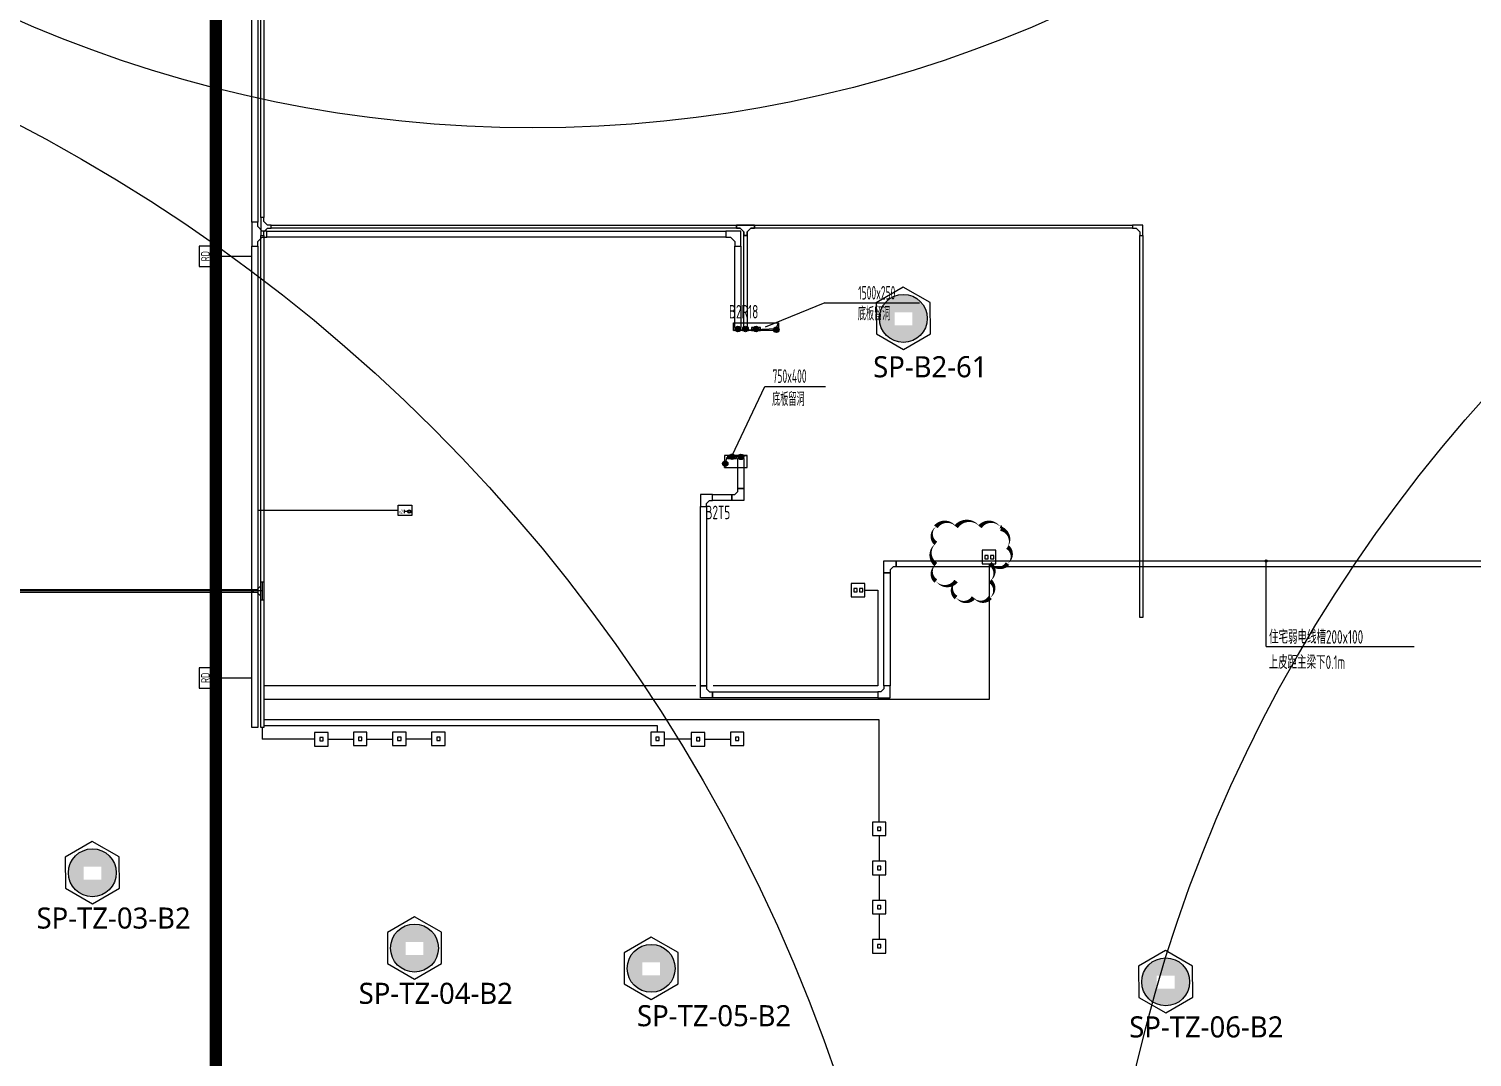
# Model space of a CAD drawing. Extents: x 444086 to 1693832, y -6784 to 371769.
# Drawn here: x 1500922 to 1548860, y 155370 to 189516 of the extents above; entities that cross this region are included whole.
import ezdxf

# ---------------------------------------------------------------- set-up
doc = ezdxf.new("R2010")
doc.units = 0
doc.header["$LTSCALE"] = 1000
doc.header["$MEASUREMENT"] = 0
doc.linetypes.add('CONTINOUS', pattern=[0])
doc.linetypes.add('SZGX_a-zzgr$0$DASHDOT2', pattern=[6, 3, -1.5, 0, -1.5])
for name, color, linetype in [('AP', 7, 'CONTINUOUS'), ('CABLETRAY_DOTE', 5, 'CONTINUOUS'), ('CABLETRAY_WEAK', 6, 'CONTINUOUS'), ('E-L-LAMP', 11, 'CONTINUOUS'), ('T-C-CHANNELS', 30, 'CONTINUOUS'), ('T-I-CHANNELS', 2, 'CONTINUOUS'), ('T-P-G RDJ', 1, 'CONTINOUS'), ('T-R-INTEGRATE', 1, 'CONTINUOUS'), ('T-SYSTEM', 4, 'CONTINUOUS'), ('T-SYSTEM BLOCK', 4, 'CONTINUOUS'), ('T-TEXT', 7, 'CONTINUOUS'), ('T-TEXT-RD', 3, 'CONTINUOUS'), ('T-电源线槽', 1, 'CONTINUOUS'), ('T-铁塔', 3, 'CONTINUOUS'), ('WALL', 9, 'CONTINUOUS'), ('WIRE-通讯', 4, 'CONTINUOUS')]:
    doc.layers.add(name, color=color, linetype=linetype)
doc.layers.add('Arc_建筑红线', color=8, linetype='CONTINUOUS', lineweight=40)
doc.layers.add('DIM_MODI', color=6, linetype='CONTINUOUS', plot=False)
doc.styles.add('GBSTYLE', font='gbxwxt.shx', dxfattribs={"width": 0.6, "bigfont": 'gbhzfs.shx'})
doc.styles.get("Standard").update_dxf_attribs({"font": 'GBENOR', "bigfont": 'GBCBIG'})

# ---------------------------------------------------------------- blocks, each defined once
blk = doc.blocks.new('E-017')
at = {"layer": 'E-L-LAMP'}
for p, q in [((0, 150), (0, -150)), ((150, -150), (-150, -150))]:
    blk.add_line(p, q, dxfattribs=at)
for radius in [150, 100]:
    blk.add_circle((0, 300), radius, dxfattribs=at)
blk = doc.blocks.new('单口数据点')
at = {"layer": 'T-SYSTEM BLOCK'}
for points in [[(148816, -13376), (149116, -13376), (149116, -13076), (148816, -13076)], [(148929, -13263), (149004, -13263), (149004, -13188), (148929, -13188)]]:
    blk.add_lwpolyline(points, close=True, dxfattribs=at)
blk = doc.blocks.new('DS2')
at = {"layer": 'T-SYSTEM BLOCK'}
for points in [[(-225, -450), (225, -450), (225, 0), (-225, 0)], [(-138, -281), (-26, -281), (-26, -169), (-138, -169)], [(46, -281), (158, -281), (158, -169), (46, -169)]]:
    blk.add_lwpolyline(points, close=True, dxfattribs=at)
blk = doc.blocks.new('A$C78FD1D7B')
at = {"layer": 'T-SYSTEM BLOCK'}
blk.add_lwpolyline([(-300, 0), (300, 0), (300, 400), (-300, 400)], close=True, dxfattribs=at)
at = {"layer": 'T-TEXT', "style": 'GBSTYLE', "width": 0.7}
blk.add_text('RD', height=250, dxfattribs=at).set_placement((-149, 88))
blk = doc.blocks.new('A$C27A92A3A')
at = {"layer": 'T-TEXT', "linetype": 'ByBlock'}
h = blk.add_hatch(color=7, dxfattribs=at)
edge = h.paths.add_edge_path()
edge.add_arc((-49306.5, 29150.4), 37.5, 0, 360)
at = {"layer": 'CABLETRAY_WEAK'}
for p, q in [((-82700, 40550.4, 0), (-82700, 86700.4, 0)), ((-82700, 40550.4, 0), (-82700, 86700.4, 0)), ((-82600, 86700.4, 0), (-82600, 40550.4, 0)), ((-82600, 86700.4, 0), (-82600, 40550.4, 0)), ((-82600, 40550.4, 0), (-82700, 40550.4, 0)), ((-82700, 40550.4, 0), (-82700, 39950.4, 0)), ((-82600, 40550.4, 0), (-82700, 40550.4, 0)), ((-82600, 40550.4, 0), (-82700, 40550.4, 0)), ((-82700, 40550.4, 0), (-82700, 39950.4, 0)), ((-82600, 40550.4, 0), (-82700, 40550.4, 0)), ((-82600, 40425.4, 0), (-82600, 40550.4, 0)), ((-82600, 40425.4, 0), (-82600, 40550.4, 0)), ((-82475, 40300.4, 0), (-82600, 40425.4, 0)), ((-82475, 40300.4, 0), (-82600, 40425.4, 0)), ((-82350, 40300.4, 0), (-82475, 40300.4, 0)), ((-82350, 40300.4, 0), (-82475, 40300.4, 0)), ((-82350, 40200.4, 0), (-82350, 40300.4, 0)), ((-82350, 40300.4, 0), (-66900, 40300.4, 0)), ((-82350, 40200.4, 0), (-82350, 40300.4, 0)), ((-82350, 40200.4, 0), (-82350, 40300.4, 0)), ((-82350, 40300.4, 0), (-66900, 40300.4, 0)), ((-82350, 40200.4, 0), (-82350, 40300.4, 0)), ((-66300, 40300.4, 0), (-66900, 40300.4, 0)), ((-66900, 40300.4, 0), (-66900, 40200.4, 0)), ((-66900, 40300.4, 0), (-66900, 40200.4, 0)), ((-66900, 40300.4, 0), (-66900, 40200.4, 0)), ((-66900, 40300.4, 0), (-66300, 40300.4, 0)), ((-66900, 40200.4, 0), (-66900, 40300.4, 0)), ((-66300, 40200.4, 0), (-66300, 40300.4, 0)), ((-66300, 40300.4, 0), (-53747.9, 40300.4, 0)), ((-66300, 40200.4, 0), (-66300, 40300.4, 0)), ((-66300, 40300.4, 0), (-66300, 40200.4, 0)), ((-66300, 40200.4, 0), (-66300, 40300.4, 0)), ((-66300, 40300.4, 0), (-53747.9, 40300.4, 0)), ((-53747.9, 40300.4, 0), (-53747.9, 40200.4, 0)), ((-53397.9, 40300.4, 0), (-53747.9, 40300.4, 0)), ((-53747.9, 40300.4, 0), (-53747.9, 40200.4, 0)), ((-53747.9, 40300.4, 0), (-53747.9, 40200.4, 0)), ((-53397.9, 40300.4, 0), (-53747.9, 40300.4, 0)), ((-53747.9, 40300.4, 0), (-53747.9, 40200.4, 0)), ((-53397.9, 39950.4, 0), (-53397.9, 40300.4, 0)), ((-53397.9, 39950.4, 0), (-53397.9, 40300.4, 0)), ((-82700, 39950.4, 0), (-82600, 39950.4, 0)), ((-82700, 23615.5, 0), (-82700, 39950.4, 0)), ((-82700, 39950.4, 0), (-82600, 39950.4, 0)), ((-82700, 39950.4, 0), (-82600, 39950.4, 0)), ((-82700, 23615.5, 0), (-82700, 39950.4, 0)), ((-82700, 39950.4, 0), (-82600, 39950.4, 0)), ((-82600, 40075.4, 0), (-82475, 40200.4, 0)), ((-82600, 40075.4, 0), (-82475, 40200.4, 0)), ((-82600, 39950.4, 0), (-82600, 40075.4, 0)), ((-82600, 39950.4, 0), (-82600, 40075.4, 0)), ((-82600, 39950.4, 0), (-82600, 23615.5, 0)), ((-82600, 39950.4, 0), (-82600, 23615.5, 0)), ((-82475, 40200.4, 0), (-82350, 40200.4, 0)), ((-82475, 40200.4, 0), (-82350, 40200.4, 0)), ((-66900, 40200.4, 0), (-82350, 40200.4, 0)), ((-66900, 40200.4, 0), (-82350, 40200.4, 0)), ((-66900, 40200.4, 0), (-66775, 40200.4, 0)), ((-66775, 40200.4, 0), (-66900, 40200.4, 0)), ((-66775, 40200.4, 0), (-66650, 40075.4, 0)), ((-66650, 40075.4, 0), (-66775, 40200.4, 0)), ((-66650, 40075.4, 0), (-66650, 39950.4, 0)), ((-66650, 39950.4, 0), (-66650, 40075.4, 0)), ((-66650, 39950.4, 0), (-66550, 39950.4, 0)), ((-66650, 36900.4, 0), (-66650, 39950.4, 0)), ((-66650, 39950.4, 0), (-66550, 39950.4, 0)), ((-66650, 39950.4, 0), (-66550, 39950.4, 0)), ((-66650, 36900.4, 0), (-66650, 39950.4, 0)), ((-66550, 39950.4, 0), (-66650, 39950.4, 0)), ((-66550, 40075.4, 0), (-66425, 40200.4, 0)), ((-66425, 40200.4, 0), (-66550, 40075.4, 0)), ((-66550, 39950.4, 0), (-66550, 40075.4, 0)), ((-66550, 40075.4, 0), (-66550, 39950.4, 0)), ((-66550, 39950.4, 0), (-66550, 36900.4, 0)), ((-66550, 39950.4, 0), (-66550, 36900.4, 0)), ((-66425, 40200.4, 0), (-66300, 40200.4, 0)), ((-66300, 40200.4, 0), (-66425, 40200.4, 0)), ((-53747.9, 40200.4, 0), (-66300, 40200.4, 0)), ((-53747.9, 40200.4, 0), (-66300, 40200.4, 0)), ((-53747.9, 40200.4, 0), (-53622.9, 40200.4, 0)), ((-53747.9, 40200.4, 0), (-53622.9, 40200.4, 0)), ((-53622.9, 40200.4, 0), (-53497.9, 40075.4, 0)), ((-53622.9, 40200.4, 0), (-53497.9, 40075.4, 0)), ((-53497.9, 40075.4, 0), (-53497.9, 39950.4, 0)), ((-53497.9, 40075.4, 0), (-53497.9, 39950.4, 0)), ((-53497.9, 28745.9, 0), (-53497.9, 39950.4, 0)), ((-53497.9, 39950.4, 0), (-53397.9, 39950.4, 0)), ((-53497.9, 39950.4, 0), (-53397.9, 39950.4, 0)), ((-53497.9, 39950.4, 0), (-53397.9, 39950.4, 0)), ((-53497.9, 27275.5, 0), (-53497.9, 39950.4, 0)), ((-53497.9, 39950.4, 0), (-53397.9, 39950.4, 0)), ((-53397.9, 39950.4, 0), (-53397.9, 28745.9, 0)), ((-53397.9, 39950.4, 0), (-53397.9, 27275.5, 0)), ((-66500, 36900.4, 0), (-66700, 36800.4, 0)), ((-66700, 36900.4, 0), (-66500, 36800.4, 0)), ((-66550, 36900.4, 0), (-66650, 36900.4, 0)), ((-53397.9, 27275.5, 0), (-53497.9, 27275.5, 0)), ((-82600, 23615.5, 0), (-82700, 23615.5, 0)), ((-82600, 23615.5, 0), (-82700, 23615.5, 0))]:
    blk.add_line(p, q, dxfattribs=at)
at = {"layer": 'CABLETRAY_WEAK', "elevation": 0}
blk.add_lwpolyline([(-66700, 36800.4), (-66500, 36800.4), (-66500, 36900.4), (-66700, 36900.4)], close=True, dxfattribs=at)
at = {"layer": 'T-C-CHANNELS'}
for p, q in [((-67200, 32554.7), (-66900, 32654.7)), ((-67200, 32654.7), (-66900, 32554.7))]:
    blk.add_line(p, q, dxfattribs=at)
at = {"layer": 'T-C-CHANNELS', "elevation": 0}
blk.add_lwpolyline([(-67200, 32654.7), (-67200, 32554.7), (-66900, 32554.7), (-66900, 32654.7)], close=True, dxfattribs=at)
at = {"layer": 'T-I-CHANNELS'}
for p, q in [((-83000, 40401.3, 0), (-83000, 86350.4, 0)), ((-82800, 86350.4, 0), (-82800, 40401.3, 0)), ((-83000, 40401.3, 0), (-83000, 39601.3, 0)), ((-82800, 40401.3, 0), (-83000, 40401.3, 0)), ((-82800, 40401.3, 0), (-83000, 40401.3, 0)), ((-82800, 40251.3, 0), (-82800, 40401.3, 0)), ((-82650, 40101.3, 0), (-82800, 40251.3, 0)), ((-82800, 39751.3, 0), (-82650, 39901.3, 0)), ((-82500, 40101.3, 0), (-82650, 40101.3, 0)), ((-82650, 39901.3, 0), (-82500, 39901.3, 0)), ((-82500, 39901.3, 0), (-82500, 40101.3, 0)), ((-82500, 40101.3, 0), (-67250, 40101.3, 0)), ((-82500, 39901.3, 0), (-82500, 40101.3, 0)), ((-67250, 39901.3, 0), (-82500, 39901.3, 0)), ((-67250, 40101.3, 0), (-67250, 39901.3, 0)), ((-66750, 40101.3, 0), (-67250, 40101.3, 0)), ((-67250, 40101.3, 0), (-67250, 39901.3, 0)), ((-67250, 39901.3, 0), (-67100, 39901.3, 0)), ((-67100, 39901.3, 0), (-66950, 39751.3, 0)), ((-66750, 39601.3, 0), (-66750, 40101.3, 0)), ((-83000, 39601.3, 0), (-82800, 39601.3, 0)), ((-83000, 23614.6, 0), (-83000, 39601.3, 0)), ((-83000, 39601.3, 0), (-82800, 39601.3, 0)), ((-82800, 39601.3, 0), (-82800, 39751.3, 0)), ((-82800, 39601.3, 0), (-82800, 23614.6, 0)), ((-66950, 39751.3, 0), (-66950, 39601.3, 0)), ((-66950, 39601.3, 0), (-66750, 39601.3, 0)), ((-66950, 36900.4, 0), (-66950, 39601.3, 0)), ((-66950, 39601.3, 0), (-66750, 39601.3, 0)), ((-66750, 39601.3, 0), (-66750, 36900.4, 0)), ((-66750, 36900.4, 0), (-66950, 36800.4, 0)), ((-66950, 36900.4, 0), (-66750, 36800.4, 0)), ((-66750, 36900.4, 0), (-66950, 36900.4, 0)), ((-66850, 32554.7), (-66650, 32654.7)), ((-66850, 32654.7), (-66650, 32554.7)), ((-66850, 32554.7, 0), (-66650, 32554.7, 0)), ((-66850, 31554.7, 0), (-66850, 32554.7, 0)), ((-66650, 32554.7, 0), (-66650, 31554.7, 0)), ((-67700, 31354.7, 0), (-68100, 31354.7, 0)), ((-68100, 31354.7, 0), (-68100, 30954.7, 0)), ((-67700, 31154.7, 0), (-67700, 31354.7, 0)), ((-67700, 31354.7, 0), (-67050, 31354.7, 0)), ((-67700, 31154.7, 0), (-67700, 31354.7, 0)), ((-67050, 31354.7, 0), (-67050, 31154.7, 0)), ((-67050, 31154.7, 0), (-67050, 31354.7, 0)), ((-67050, 31354.7, 0), (-66950, 31354.7, 0)), ((-66950, 31354.7, 0), (-66850, 31454.7, 0)), ((-66650, 31554.7, 0), (-66850, 31554.7, 0)), ((-66850, 31454.7, 0), (-66850, 31554.7, 0)), ((-66850, 31554.7, 0), (-66650, 31554.7, 0)), ((-66650, 31554.7, 0), (-66650, 31154.7, 0)), ((-68100, 30954.7, 0), (-67900, 30954.7, 0)), ((-68100, 25000.4, 0), (-68100, 30954.7, 0)), ((-68100, 30954.7, 0), (-67900, 30954.7, 0)), ((-67900, 31054.7, 0), (-67800, 31154.7, 0)), ((-67900, 30954.7, 0), (-67900, 31054.7, 0)), ((-67900, 30954.7, 0), (-67900, 25000.4, 0)), ((-67800, 31154.7, 0), (-67700, 31154.7, 0)), ((-67050, 31154.7, 0), (-67700, 31154.7, 0)), ((-66650, 31154.7, 0), (-67050, 31154.7, 0)), ((-62000, 28750.4, 0), (-62000, 29150.4, 0)), ((-62000, 29150.4, 0), (-61600, 29150.4, 0)), ((-61700, 28950.4, 0), (-61800, 28850.4, 0)), ((-61800, 28850.4, 0), (-61800, 28750.4, 0)), ((-61600, 28950.4, 0), (-61700, 28950.4, 0)), ((-61600, 29150.4, 0), (-61600, 28950.4, 0)), ((-61600, 28950.4, 0), (-61600, 29150.4, 0)), ((-61600, 29150.4, 0), (-30550, 29150.4, 0)), ((-30550, 28950.4, 0), (-61600, 28950.4, 0)), ((-62000, 25000.4, 0), (-62000, 28750.4, 0)), ((-62000, 28750.4, 0), (-61800, 28750.4, 0)), ((-61800, 28750.4, 0), (-62000, 28750.4, 0)), ((-61800, 28750.4, 0), (-61800, 25000.4, 0)), ((-67900, 25000.4, 0), (-68100, 25000.4, 0)), ((-68100, 24600.4, 0), (-68100, 25000.4, 0)), ((-68100, 25000.4, 0), (-67900, 25000.4, 0)), ((-67900, 25000.4, 0), (-67900, 24900.4, 0)), ((-61800, 25000.4, 0), (-62000, 25000.4, 0)), ((-61800, 25000.4, 0), (-62000, 25000.4, 0)), ((-62000, 25000.4, 0), (-62000, 24900.4, 0)), ((-61800, 24600.4, 0), (-61800, 25000.4, 0)), ((-67700, 24600.4, 0), (-68100, 24600.4, 0)), ((-67900, 24900.4, 0), (-67800, 24800.4, 0)), ((-67800, 24800.4, 0), (-67700, 24800.4, 0)), ((-67700, 24600.4, 0), (-67700, 24800.4, 0)), ((-67700, 24800.4, 0), (-62200, 24800.4, 0)), ((-67700, 24800.4, 0), (-67700, 24600.4, 0)), ((-62200, 24600.4, 0), (-67700, 24600.4, 0)), ((-62200, 24800.4, 0), (-62200, 24600.4, 0)), ((-62100, 24800.4, 0), (-62200, 24800.4, 0)), ((-62200, 24800.4, 0), (-62200, 24600.4, 0)), ((-62200, 24600.4, 0), (-61800, 24600.4, 0)), ((-62000, 24900.4, 0), (-62100, 24800.4, 0)), ((-82800, 23614.6, 0), (-83000, 23614.6, 0))]:
    blk.add_line(p, q, dxfattribs=at)
at = {"layer": 'T-I-CHANNELS', "elevation": 0}
for points in [[(-66950, 36800.4), (-66750, 36800.4), (-66750, 36900.4), (-66950, 36900.4)], [(-66850, 32654.7), (-66850, 32554.7), (-66650, 32554.7), (-66650, 32654.7)]]:
    blk.add_lwpolyline(points, close=True, dxfattribs=at)
at = {"layer": 'T-P-G RDJ'}
for p, q in [((-63962.2, 37714.6, 0), (-65944.6, 36908.9, 0)), ((-63962.2, 37714.6, 0), (-60819, 37714.6, 0)), ((-65581.5, 36872, 0), (-65500, 37050.4, 0)), ((-67000, 36800.1), (-65581.5, 36872, 0)), ((-67041.2, 32654.7), (-65953.9, 34946.4)), ((-65953.9, 34946.4), (-63946.9, 34946.4))]:
    blk.add_line(p, q, dxfattribs=at)
at = {"layer": 'T-P-G RDJ', "elevation": 0}
blk.add_lwpolyline([(-67000, 37050.4), (-65500, 37050.4), (-65500, 36800.4), (-67000, 36800.4)], close=True, dxfattribs=at)
for points in [[(-66550, 32254.7), (-66550, 32654.7), (-67300, 32654.7), (-67300, 32254.7), (-66550, 32254.7)], [(-67300, 32254.7), (-67210.5, 32589.8), (-66549.9, 32654.7)]]:
    blk.add_lwpolyline(points, dxfattribs=at)
at = {"layer": 'T-SYSTEM', "elevation": 0}
for points in [[(-66112.4, 37587.9, 0, 0, 0), (-66611, 37089.4, 150, 0, 0), (-66850, 36850.4, 0, 0, 0)], [(-65862.4, 37588, 0, 0, 0), (-66361, 37089.4, 150, 0, 0), (-66600, 36850.4, 0, 0, 0)], [(-65512.4, 37587.9, 0, 0, 0), (-66011, 37089.4, 150, 0, 0), (-66250, 36850.4, 0, 0, 0)], [(-65575, 36825.4, 0, 0, 0), (-65076.4, 37324, 150, 0, 0), (-64837.4, 37563, 0, 0, 0)], [(-66850, 36850.4, 0, 0, 0), (-67348.6, 36351.8, 150, 0, 0), (-67587.6, 36112.8, 0, 0, 0)], [(-66600, 36850.4, 0, 0, 0), (-67098.6, 36351.8, 150, 0, 0), (-67337.6, 36112.8, 0, 0, 0)], [(-66250, 36850.4, 0, 0, 0), (-66748.6, 36351.8, 150, 0, 0), (-66987.6, 36112.8, 0, 0, 0)], [(-65575, 36825.4, 0, 0, 0), (-66073.6, 36326.8, 150, 0, 0), (-66312.6, 36087.8, 0, 0, 0)], [(-66536.1, 33115.9, 0, 0, 0), (-67034.7, 32617.3, 150, 0, 0), (-67273.7, 32378.3, 0, 0, 0)], [(-67046, 32606, 0, 0, 0), (-66547.4, 33104.6, 150, 0, 0), (-66308.4, 33343.6, 0, 0, 0)], [(-66750, 32604.7, 0, 0, 0), (-66251.4, 33103.2, 150, 0, 0), (-66012.4, 33342.2, 0, 0, 0)], [(-67046, 32606, 0, 0, 0), (-67544.6, 32107.4, 150, 0, 0), (-67783.6, 31868.4, 0, 0, 0)], [(-66750, 32604.7, 0, 0, 0), (-67248.6, 32106.1, 150, 0, 0), (-67487.6, 31867.1, 0, 0, 0)], [(-67275, 32379.7, 0, 0, 0), (-67773.6, 31881.1, 150, 0, 0), (-68012.6, 31642.1, 0, 0, 0)]]:
    blk.add_lwpolyline(points, format="xyseb", dxfattribs=at)
at = {"layer": 'T-SYSTEM', "const_width": 90, "elevation": 0}
for points in [[(-66895, 36850.4, 1), (-66805, 36850.4, 1)], [(-66895, 36850.4, 1), (-66805, 36850.4, 1)], [(-66895, 36850.4, 1), (-66805, 36850.4, 1)], [(-66645, 36850.4, 1), (-66555, 36850.4, 1)], [(-66645, 36850.4, 1), (-66555, 36850.4, 1)], [(-66645, 36850.4, 1), (-66555, 36850.4, 1)], [(-66295, 36850.4, 1), (-66205, 36850.4, 1)], [(-66295, 36850.4, 1), (-66205, 36850.4, 1)], [(-66295, 36850.4, 1), (-66205, 36850.4, 1)], [(-65620, 36825.4, 1), (-65530, 36825.4, 1)], [(-65620, 36825.4, 1), (-65530, 36825.4, 1)], [(-65620, 36825.4, 1), (-65530, 36825.4, 1)], [(-67091, 32606, 1), (-67001, 32606, 1)], [(-67091, 32606, 1), (-67001, 32606, 1)], [(-67091, 32606, 1), (-67001, 32606, 1)], [(-66795, 32604.7, 1), (-66705, 32604.7, 1)], [(-66795, 32604.7, 1), (-66705, 32604.7, 1)], [(-66795, 32604.7, 1), (-66705, 32604.7, 1)], [(-67320, 32379.7, 1), (-67230, 32379.7, 1)], [(-67320, 32379.7, 1), (-67230, 32379.7, 1)], [(-67320, 32379.7, 1), (-67230, 32379.7, 1)]]:
    blk.add_lwpolyline(points, format="xyb", close=True, dxfattribs=at)
at = {"layer": 'T-SYSTEM'}
for centre in [(-66850, 36850.4, 0), (-66850, 36850.4, 0), (-66850, 36850.4, 0), (-66600, 36850.4, 0), (-66600, 36850.4, 0), (-66600, 36850.4, 0), (-66250, 36850.4, 0), (-66250, 36850.4, 0), (-66250, 36850.4, 0), (-65575, 36825.4, 0), (-65575, 36825.4, 0), (-65575, 36825.4, 0), (-67046, 32606, 0), (-67046, 32606, 0), (-67046, 32606, 0), (-66750, 32604.7, 0), (-66750, 32604.7, 0), (-66750, 32604.7, 0), (-67275, 32379.7, 0), (-67275, 32379.7, 0), (-67275, 32379.7, 0)]:
    blk.add_circle(centre, 90, dxfattribs=at)
at = {"layer": 'T-TEXT', "color": 7, "linetype": 'ByBlock'}
for q in [(-49306.5, 29150.4), (-44394.7, 26311.5)]:
    blk.add_line((-49306.5, 26311.5), q, dxfattribs=at)
blk.add_circle((-49306.5, 29150.4), 37.5, dxfattribs=at)
at = {"layer": 'T-电源线槽', "ltscale": 0.05}
for p, q in [((-65600, 36800.4, 0), (-65550, 36850.4, 0)), ((-65600, 36850.4, 0), (-65550, 36800.4, 0))]:
    blk.add_line(p, q, dxfattribs=at)
at = {"layer": 'T-电源线槽', "linetype": 'ByBlock', "ltscale": 0.05}
for p, q in [((-67300, 32404.7, 0), (-67250, 32354.7, 0)), ((-67250, 32404.7, 0), (-67300, 32354.7, 0))]:
    blk.add_line(p, q, dxfattribs=at)
at = {"layer": 'T-电源线槽', "ltscale": 0.05, "elevation": 0}
blk.add_lwpolyline([(-65600, 36800.4), (-65550, 36800.4), (-65550, 36850.4), (-65600, 36850.4)], close=True, dxfattribs=at)
at = {"layer": 'T-电源线槽', "linetype": 'ByBlock', "ltscale": 0.05, "elevation": 0}
blk.add_lwpolyline([(-67300, 32404.7), (-67300, 32354.7), (-67250, 32354.7), (-67250, 32404.7)], close=True, dxfattribs=at)
at = {"layer": 'T-铁塔', "linetype": 'ByBlock', "elevation": 0}
blk.add_lwpolyline([(-66400, 36800.4), (-66100, 36800.4), (-66100, 36900.4), (-66400, 36900.4)], close=True, dxfattribs=at)
at = {"layer": 'T-P-G RDJ', "style": 'GBSTYLE', "width": 0.6}
for s, p in [('1500x250', (-62858, 37828.2, 0)), ('底板留洞', (-62868.4, 37135.5, 0)), ('750x400', (-65701.7, 35060)), ('底板留洞', (-65715.1, 34296.6))]:
    blk.add_text(s, height=450, dxfattribs=at).set_placement(p)
at = {"layer": 'T-TEXT', "color": 7, "linetype": 'ByBlock', "style": 'GBSTYLE', "width": 0.7}
for s, p in [('住宅弱电线槽200x100', (-49210.2, 26400.9)), ('上皮距主梁下0.1m', (-49222.5, 25560.2))]:
    blk.add_text(s, height=450, dxfattribs=at).set_placement(p)
at = {"layer": 'T-TEXT-RD', "style": 'GBSTYLE', "width": 0.7}
for s, p in [('B2R18', (-67146, 37200.6, 0)), ('B2T5', (-67925, 30535.1, 0))]:
    blk.add_text(s, height=450, dxfattribs=at).set_placement(p)
blk = doc.blocks.new('A$C52D40F68')
at = {"layer": 'CABLETRAY_WEAK'}
blk.add_blockref('A$C27A92A3A', (189628, -151726, 0), dxfattribs=at)

msp = doc.modelspace()

# ---------------------------------------------------------------- hatches: boundary and pattern name
at = {"layer": 'WALL', "linetype": 'ByBlock'}
h = msp.add_hatch(dxfattribs=at)
h.set_pattern_fill('ESCHER', color=3)
h.set_pattern_definition([(60, (-1347279.422, -2221864.185), (-30.47999999, -7e-09), [27.94, -2.54]), (180, (-1347279.422, -2221864.185), (15.24, -26.3964543), [27.94, -2.54]), (300, (-1347279.422, -2221864.185), (30.47999999, -7e-09), [27.94, -2.54]), (60, (-1347276.882, -2221864.185), (-30.47999999, -7e-09), [5.08, -25.4]), (300, (-1347276.882, -2221864.185), (30.47999999, -7e-09), [5.08, -25.4]), (60, (-1347280.692, -2221861.985), (-30.47999999, -7e-09), [5.08, -25.4]), (180, (-1347280.692, -2221861.985), (15.24, -26.3964543), [5.08, -25.4]), (300, (-1347280.692, -2221866.385), (30.47999999, -7e-09), [5.08, -25.4]), (180, (-1347280.692, -2221866.385), (15.24, -26.3964543), [5.08, -25.4]), (60, (-1347289.582, -2221864.185), (-30.47999999, -7e-09), [5.08, -25.4]), (300, (-1347289.582, -2221864.185), (30.47999999, -7e-09), [5.08, -25.4]), (60, (-1347274.342, -2221872.984), (-30.47999999, -7e-09), [5.08, -25.4]), (180, (-1347274.342, -2221872.984), (15.24, -26.3964543), [5.08, -25.4]), (300, (-1347274.342, -2221855.386), (30.47999999, -7e-09), [5.08, -25.4]), (180, (-1347274.342, -2221855.386), (15.24, -26.3964543), [5.08, -25.4]), (0, (-1347274.342, -2221859.786), (-15.24, 26.3964543), [17.78, -12.7]), (0, (-1347274.342, -2221868.584), (-15.24, 26.3964543), [17.78, -12.7]), (120, (-1347278.152, -2221857.586), (-30.47999999, 7e-09), [17.78, -12.7]), (120, (-1347285.772, -2221861.985), (-30.47999999, 7e-09), [17.78, -12.7]), (240, (-1347285.772, -2221866.385), (15.23999999, -26.3964543), [17.78, -12.7]), (240, (-1347278.152, -2221870.784), (15.23999999, -26.3964543), [17.78, -12.7])])
h.paths.add_polyline_path([(1529172, 179902, 1), (1530764, 179902, 1)])
h.paths.add_polyline_path([(1530263, 180107), (1530263, 179672), (1529675, 179672), (1529675, 180107)], flags=16)
h = msp.add_hatch(dxfattribs=at)
h.set_pattern_fill('ESCHER', color=1)
h.set_pattern_definition([(60, (-1374216.607, -2240273.962), (-30.47999999, -7e-09), [27.94, -2.54]), (180, (-1374216.607, -2240273.962), (15.24, -26.3964543), [27.94, -2.54]), (300, (-1374216.607, -2240273.962), (30.47999999, -7e-09), [27.94, -2.54]), (60, (-1374214.067, -2240273.962), (-30.47999999, -7e-09), [5.08, -25.4]), (300, (-1374214.067, -2240273.962), (30.47999999, -7e-09), [5.08, -25.4]), (60, (-1374217.877, -2240271.762), (-30.47999999, -7e-09), [5.08, -25.4]), (180, (-1374217.877, -2240271.762), (15.24, -26.3964543), [5.08, -25.4]), (300, (-1374217.877, -2240276.16), (30.47999999, -7e-09), [5.08, -25.4]), (180, (-1374217.877, -2240276.16), (15.24, -26.3964543), [5.08, -25.4]), (60, (-1374226.767, -2240273.962), (-30.47999999, -7e-09), [5.08, -25.4]), (300, (-1374226.767, -2240273.962), (30.47999999, -7e-09), [5.08, -25.4]), (60, (-1374211.527, -2240282.76), (-30.47999999, -7e-09), [5.08, -25.4]), (180, (-1374211.527, -2240282.76), (15.24, -26.3964543), [5.08, -25.4]), (300, (-1374211.527, -2240265.163), (30.47999999, -7e-09), [5.08, -25.4]), (180, (-1374211.527, -2240265.163), (15.24, -26.3964543), [5.08, -25.4]), (0, (-1374211.527, -2240269.562), (-15.24, 26.3964543), [17.78, -12.7]), (0, (-1374211.527, -2240278.36), (-15.24, 26.3964543), [17.78, -12.7]), (120, (-1374215.337, -2240267.362), (-30.47999999, 7e-09), [17.78, -12.7]), (120, (-1374222.957, -2240271.762), (-30.47999999, 7e-09), [17.78, -12.7]), (240, (-1374222.957, -2240276.16), (15.23999999, -26.3964543), [17.78, -12.7]), (240, (-1374215.337, -2240280.56), (15.23999999, -26.3964543), [17.78, -12.7])])
h.paths.add_polyline_path([(1502235, 161492, 1), (1503827, 161492, 1)])
h.paths.add_polyline_path([(1503326, 161697), (1503326, 161263), (1502738, 161263), (1502738, 161697)], flags=16)
h = msp.add_hatch(dxfattribs=at)
h.set_pattern_fill('ESCHER', color=1)
h.set_pattern_definition([(60, (-1363516.607, -2242773.962), (-30.47999999, -7e-09), [27.94, -2.54]), (180, (-1363516.607, -2242773.962), (15.24, -26.3964543), [27.94, -2.54]), (300, (-1363516.607, -2242773.962), (30.47999999, -7e-09), [27.94, -2.54]), (60, (-1363514.067, -2242773.962), (-30.47999999, -7e-09), [5.08, -25.4]), (300, (-1363514.067, -2242773.962), (30.47999999, -7e-09), [5.08, -25.4]), (60, (-1363517.877, -2242771.762), (-30.47999999, -7e-09), [5.08, -25.4]), (180, (-1363517.877, -2242771.762), (15.24, -26.3964543), [5.08, -25.4]), (300, (-1363517.877, -2242776.16), (30.47999999, -7e-09), [5.08, -25.4]), (180, (-1363517.877, -2242776.16), (15.24, -26.3964543), [5.08, -25.4]), (60, (-1363526.767, -2242773.962), (-30.47999999, -7e-09), [5.08, -25.4]), (300, (-1363526.767, -2242773.962), (30.47999999, -7e-09), [5.08, -25.4]), (60, (-1363511.527, -2242782.76), (-30.47999999, -7e-09), [5.08, -25.4]), (180, (-1363511.527, -2242782.76), (15.24, -26.3964543), [5.08, -25.4]), (300, (-1363511.527, -2242765.163), (30.47999999, -7e-09), [5.08, -25.4]), (180, (-1363511.527, -2242765.163), (15.24, -26.3964543), [5.08, -25.4]), (0, (-1363511.527, -2242769.562), (-15.24, 26.3964543), [17.78, -12.7]), (0, (-1363511.527, -2242778.36), (-15.24, 26.3964543), [17.78, -12.7]), (120, (-1363515.337, -2242767.362), (-30.47999999, 7e-09), [17.78, -12.7]), (120, (-1363522.957, -2242771.762), (-30.47999999, 7e-09), [17.78, -12.7]), (240, (-1363522.957, -2242776.16), (15.23999999, -26.3964543), [17.78, -12.7]), (240, (-1363515.337, -2242780.56), (15.23999999, -26.3964543), [17.78, -12.7])])
h.paths.add_polyline_path([(1512935, 158992, 1), (1514527, 158992, 1)])
h.paths.add_polyline_path([(1514026, 159197), (1514026, 158763), (1513438, 158763), (1513438, 159197)], flags=16)
h = msp.add_hatch(dxfattribs=at)
h.set_pattern_fill('ESCHER', color=1)
h.set_pattern_definition([(60, (-1355655.335, -2243448.48), (-30.47999999, -7e-09), [27.94, -2.54]), (180, (-1355655.335, -2243448.48), (15.24, -26.3964543), [27.94, -2.54]), (300, (-1355655.335, -2243448.48), (30.47999999, -7e-09), [27.94, -2.54]), (60, (-1355652.795, -2243448.48), (-30.47999999, -7e-09), [5.08, -25.4]), (300, (-1355652.795, -2243448.48), (30.47999999, -7e-09), [5.08, -25.4]), (60, (-1355656.605, -2243446.28), (-30.47999999, -7e-09), [5.08, -25.4]), (180, (-1355656.605, -2243446.28), (15.24, -26.3964543), [5.08, -25.4]), (300, (-1355656.605, -2243450.68), (30.47999999, -7e-09), [5.08, -25.4]), (180, (-1355656.605, -2243450.68), (15.24, -26.3964543), [5.08, -25.4]), (60, (-1355665.495, -2243448.48), (-30.47999999, -7e-09), [5.08, -25.4]), (300, (-1355665.495, -2243448.48), (30.47999999, -7e-09), [5.08, -25.4]), (60, (-1355650.255, -2243457.278), (-30.47999999, -7e-09), [5.08, -25.4]), (180, (-1355650.255, -2243457.278), (15.24, -26.3964543), [5.08, -25.4]), (300, (-1355650.255, -2243439.68), (30.47999999, -7e-09), [5.08, -25.4]), (180, (-1355650.255, -2243439.68), (15.24, -26.3964543), [5.08, -25.4]), (0, (-1355650.255, -2243444.08), (-15.24, 26.3964543), [17.78, -12.7]), (0, (-1355650.255, -2243452.88), (-15.24, 26.3964543), [17.78, -12.7]), (120, (-1355654.065, -2243441.88), (-30.47999999, 7e-09), [17.78, -12.7]), (120, (-1355661.685, -2243446.28), (-30.47999999, 7e-09), [17.78, -12.7]), (240, (-1355661.685, -2243450.68), (15.23999999, -26.3964543), [17.78, -12.7]), (240, (-1355654.065, -2243455.079), (15.23999999, -26.3964543), [17.78, -12.7])])
h.paths.add_polyline_path([(1520796, 158318, 1), (1522388, 158318, 1)])
h.paths.add_polyline_path([(1521887, 158523), (1521887, 158088), (1521299, 158088), (1521299, 158523)], flags=16)
h = msp.add_hatch(dxfattribs=at)
h.set_pattern_fill('ESCHER', color=1)
h.set_pattern_definition([(60, (-1338566.897, -2243896.05), (-30.47999999, -7e-09), [27.94, -2.54]), (180, (-1338566.897, -2243896.05), (15.24, -26.3964543), [27.94, -2.54]), (300, (-1338566.897, -2243896.05), (30.47999999, -7e-09), [27.94, -2.54]), (60, (-1338564.357, -2243896.05), (-30.47999999, -7e-09), [5.08, -25.4]), (300, (-1338564.357, -2243896.05), (30.47999999, -7e-09), [5.08, -25.4]), (60, (-1338568.167, -2243893.85), (-30.47999999, -7e-09), [5.08, -25.4]), (180, (-1338568.167, -2243893.85), (15.24, -26.3964543), [5.08, -25.4]), (300, (-1338568.167, -2243898.25), (30.47999999, -7e-09), [5.08, -25.4]), (180, (-1338568.167, -2243898.25), (15.24, -26.3964543), [5.08, -25.4]), (60, (-1338577.057, -2243896.05), (-30.47999999, -7e-09), [5.08, -25.4]), (300, (-1338577.057, -2243896.05), (30.47999999, -7e-09), [5.08, -25.4]), (60, (-1338561.817, -2243904.85), (-30.47999999, -7e-09), [5.08, -25.4]), (180, (-1338561.817, -2243904.85), (15.24, -26.3964543), [5.08, -25.4]), (300, (-1338561.817, -2243887.25), (30.47999999, -7e-09), [5.08, -25.4]), (180, (-1338561.817, -2243887.25), (15.24, -26.3964543), [5.08, -25.4]), (0, (-1338561.817, -2243891.65), (-15.24, 26.3964543), [17.78, -12.7]), (0, (-1338561.817, -2243900.45), (-15.24, 26.3964543), [17.78, -12.7]), (120, (-1338565.627, -2243889.45), (-30.47999999, 7e-09), [17.78, -12.7]), (120, (-1338573.247, -2243893.85), (-30.47999999, 7e-09), [17.78, -12.7]), (240, (-1338573.247, -2243898.25), (15.23999999, -26.3964543), [17.78, -12.7]), (240, (-1338565.627, -2243902.65), (15.23999999, -26.3964543), [17.78, -12.7])])
h.paths.add_polyline_path([(1537885, 157870, 1), (1539477, 157870, 1)])
h.paths.add_polyline_path([(1538975, 158075), (1538975, 157641), (1538387, 157641), (1538387, 158075)], flags=16)

# ---------------------------------------------------------------- linework, layer by layer
at = {"layer": 'Arc_建筑红线', "color": 20, "linetype": 'SZGX_a-zzgr$0$DASHDOT2', "ltscale": 0.2, "const_width": 400}
msp.add_lwpolyline([(1507132, 303600), (1515132, 311600), (1532552, 311600), (1532552, 325060), (1380092, 325060), (1380092, 311600), (1261882, 311600), (1260632, 309100), (1260632, 224070), (1365922, 224070), (1365922, 129100), (1507132, 129100), (1507132, 303600)], dxfattribs=at)
msp.add_lwpolyline([(1507132, 303600), (1515132, 311600), (1689632, 311600), (1693632, 307876), (1693632, 298599), (1638632, 298599), (1638632, 222099), (1653632, 222099), (1653632, 129100), (1507132, 129100)], close=True, dxfattribs=at)
at = {"layer": 'CABLETRAY_DOTE'}
for p, q in [((1508675, 171150), (1508675, 170550)), ((1508375, 170850), (1484923, 170850)), ((1508675, 170850), (1508375, 170850))]:
    msp.add_line(p, q, dxfattribs=at)
at = {"layer": 'CABLETRAY_WEAK'}
for p, q in [((1508625, 171025), (1508625, 171150)), ((1508625, 171150), (1508725, 171150)), ((1508725, 171150), (1508725, 170550)), ((1484923, 170900), (1508375, 170900)), ((1508375, 170800), (1484923, 170800)), ((1508375, 170800), (1508375, 170900)), ((1508375, 170900), (1508500, 170900)), ((1508375, 170900), (1508375, 170800)), ((1508500, 170800), (1508375, 170800)), ((1508500, 170900), (1508625, 171025)), ((1508625, 170675), (1508500, 170800)), ((1508625, 170550), (1508625, 170675)), ((1508725, 170550), (1508625, 170550))]:
    msp.add_line(p, q, dxfattribs=at)
at = {"layer": 'DIM_MODI'}
msp.add_lwpolyline([(1533185, 172979, 0, 150, 0.5), (1532513, 172979, 0, 150, 0.5), (1531720, 172979, 0, 150, 0.5), (1531049, 172979, 0, 150, 0.5), (1531049, 172430, 0, 150, 0.5), (1531049, 171729, 0, 150, 0.5), (1531049, 171180, 0, 150, 0.5), (1531720, 171180, 0, 150, 0.5), (1531720, 170631, 0, 150, 0.5), (1532300, 170631, 0, 150, 0.5), (1532849, 170631, 0, 150, 0.5), (1532849, 171180, 0, 150, 0.5), (1532849, 171759, 0, 150, 0.5), (1533429, 171759, 0, 150, 0.5), (1533429, 172308, 0, 150, 0.5), (1533429, 172308, 0, 150, 0.5), (1533206, 172919, 0, 150, 0.5)], format="xyseb", close=True, dxfattribs=at)
at = {"layer": 'E-L-LAMP'}
msp.add_line((1513193, 173525, 0), (1508525, 173525, 0), dxfattribs=at)
at = {"layer": 'E-L-LAMP', "elevation": 0}
msp.add_lwpolyline([(1513193, 173700), (1513639, 173700), (1513639, 173351), (1513193, 173351)], close=True, dxfattribs=at)
at = {"layer": 'T-R-INTEGRATE', "color": 4}
for p, q in [((1507025, 181963, 0), (1508325, 181963, 0)), ((1528688, 170875, 0), (1529125, 170875, 0)), ((1529125, 170875, 0), (1529125, 167700, 0)), ((1507025, 167963, 0), (1508325, 167963, 0)), ((1523075, 167700, 0), (1508725, 167700)), ((1529125, 167700, 0), (1523652, 167700, 0)), ((1529164, 166567, 0), (1508725, 166567)), ((1521806, 166367, 0), (1508725, 166367)), ((1521806, 166167, 0), (1521806, 166367, 0)), ((1529164, 163178, 0), (1529164, 166567, 0)), ((1508675, 166316), (1508675, 165925)), ((1510414, 165925, 0), (1508675, 165925, 0))]:
    msp.add_line(p, q, dxfattribs=at)
at = {"layer": 'T-R-INTEGRATE', "color": 4, "elevation": 0}
msp.add_lwpolyline([(1532814, 171751), (1532814, 167243), (1508725, 167243)], dxfattribs=at)
at = {"layer": 'T-R-INTEGRATE'}
for centre, radius in [((1517663, 228825), 42594), ((1586432, 143810), 50000), ((1474876, 136748), 55842)]:
    msp.add_circle(centre, radius, dxfattribs=at)
at = {"layer": 'T-SYSTEM BLOCK', "elevation": 0}
for points in [[(1510864, 165925), (1511701, 165925)], [(1512151, 165925), (1513001, 165925)], [(1513451, 165942), (1514301, 165942)], [(1522031, 165942), (1522924, 165942)], [(1523374, 165924), (1524224, 165924)], [(1529164, 162728), (1529164, 161875)], [(1529164, 161425), (1529164, 160575)], [(1529164, 160125), (1529164, 159275)]]:
    msp.add_lwpolyline(points, dxfattribs=at)
at = {"layer": 'WALL', "color": 3, "linetype": 'ByBlock'}
msp.add_lwpolyline([(1530866, 179391), (1530864, 180427), (1529965, 180942), (1529070, 180422), (1529073, 179387), (1529971, 178871)], close=True, dxfattribs=at)
at = {"layer": 'WALL', "color": 1, "linetype": 'ByBlock'}
for points in [[(1503929, 160981), (1503926, 162017), (1503028, 162532), (1502133, 162012), (1502135, 160977), (1503034, 160461)], [(1514629, 158481), (1514626, 159517), (1513728, 160032), (1512833, 159512), (1512835, 158477), (1513734, 157961)], [(1522490, 157807), (1522488, 158842), (1521590, 159358), (1520694, 158838), (1520697, 157802), (1521595, 157287)], [(1539579, 157359), (1539576, 158395), (1538678, 158910), (1537782, 158390), (1537785, 157355), (1538683, 156839)]]:
    msp.add_lwpolyline(points, close=True, dxfattribs=at)
at = {"layer": 'WALL', "color": 3, "linetype": 'ByBlock'}
msp.add_circle((1529968, 179902), 796, dxfattribs=at)
at = {"layer": 'WALL', "color": 1, "linetype": 'ByBlock'}
for centre in [(1503031, 161492), (1513731, 158992), (1521592, 158318), (1538681, 157870)]:
    msp.add_circle(centre, 796, dxfattribs=at)

# ---------------------------------------------------------------- block references
at = {"layer": 'E-L-LAMP', "xscale": 0.3604166666834498, "yscale": 0.3604166666834498, "zscale": 0.3604166666834498, "rotation": 270}
msp.add_blockref('E-017', (1513449, 173488, 0), dxfattribs=at)
at = {"layer": 'T-R-INTEGRATE'}
msp.add_blockref('A$C52D40F68', (1401697, 294425, 0), dxfattribs=at)
at = {"layer": 'T-SYSTEM BLOCK'}
for name, p, xscale, yscale, zscale in [('DS2', (1532814, 172200, 0), 0.99821, 0.9982, 0.9982), ('DS2', (1528464, 171100, 0), 0.99821, 0.9982, 0.9982), ('单口数据点', (1287190, 185764, 0), 1.5, 1.5, 1.5), ('单口数据点', (1288477, 185780, 0), 1.5, 1.5, 1.5), ('单口数据点', (1289777, 185780, 0), 1.5, 1.5, 1.5), ('单口数据点', (1291077, 185780, 0), 1.5, 1.5, 1.5), ('单口数据点', (1298356, 185780, 0), 1.5, 1.5, 1.5), ('单口数据点', (1299700, 185763, 0), 1.5, 1.5, 1.5), ('单口数据点', (1301000, 185780, 0), 1.5, 1.5, 1.5), ('单口数据点', (1305715, 182792, 0), 1.5, 1.5, 1.5), ('单口数据点', (1305715, 181488, 0), 1.5, 1.5, 1.5), ('单口数据点', (1305715, 180189, 0), 1.5, 1.5, 1.5), ('单口数据点', (1305715, 178889, 0), 1.5, 1.5, 1.5)]:
    msp.add_blockref(name, p, dxfattribs=dict(at, xscale=xscale, yscale=yscale, zscale=zscale))
at = {"layer": 'WIRE-通讯', "xscale": 1.125, "yscale": 1.125, "zscale": 1.125, "rotation": 90}
for p in [(1507025, 181963, 0), (1507025, 167963, 0)]:
    msp.add_blockref('A$C78FD1D7B', p, dxfattribs=at)

# ---------------------------------------------------------------- texts
at = {"layer": 'AP', "color": 3, "insert": (1528965, 178646), "char_height": 700, "attachment_point": 1}
msp.add_mtext_dynamic_manual_height_columns('{\\fMicrosoft YaHei|b0|i0|c134|p34;SP-B2-61}', width=3644.11, gutter_width=12.5, heights=[0], dxfattribs=at)
at = {"layer": 'AP', "color": 1, "char_height": 700, "attachment_point": 1}
for s, insert in [('{\\fMicrosoft YaHei|b0|i0|c134|p34;SP-TZ-03-B2}', (1501178, 160339)), ('{\\fMicrosoft YaHei|b0|i0|c134|p34;SP-TZ-04-B2}', (1511878, 157839)), ('{\\fMicrosoft YaHei|b0|i0|c134|p34;SP-TZ-05-B2}', (1521123, 157096)), ('{\\fMicrosoft YaHei|b0|i0|c134|p34;SP-TZ-06-B2}', (1537471, 156724))]:
    msp.add_mtext_dynamic_manual_height_columns(s, width=3644.11, gutter_width=12.5, heights=[0], dxfattribs=dict(at, insert=insert))
at = {"layer": 'E-L-LAMP', "style": 'GBSTYLE', "width": 0.7}
msp.add_text('x2', height=129.8, dxfattribs=at).set_placement((1513214, 173421, 0))

doc.saveas('drawing.dxf')
